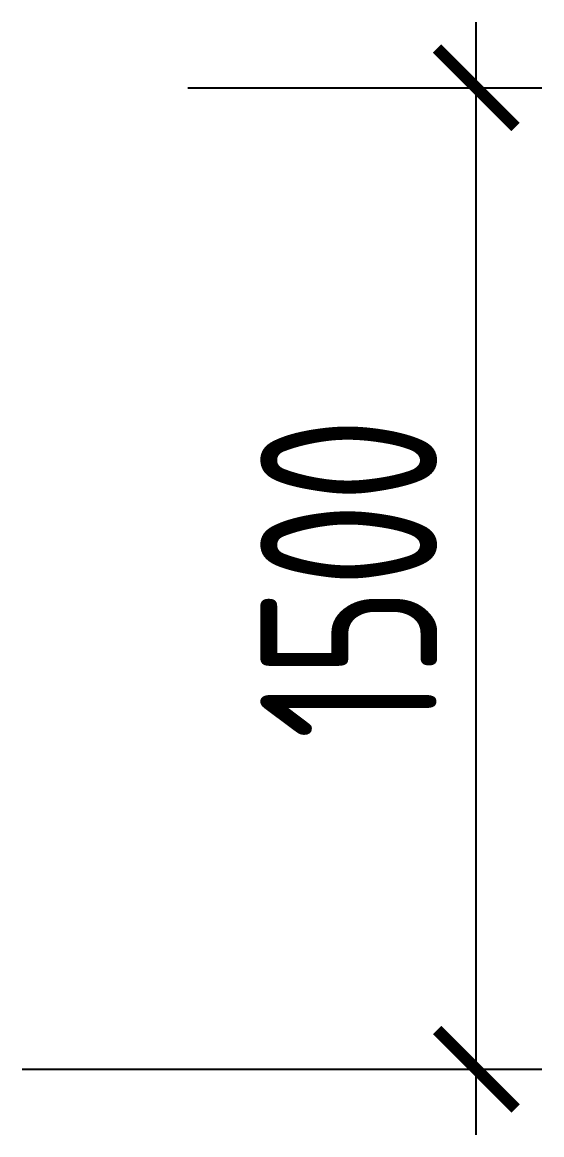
# Model space of a CAD drawing. Header units: millimetres. Extents: x -350007 to 535970, y -888 to 133718.
# Drawn here: x -20882 to -20089, y 125751 to 127451 of the extents above; entities that cross this region are included whole.
import ezdxf

# ---------------------------------------------------------------- set-up
doc = ezdxf.new("R2010")
doc.units = ezdxf.units.MM
doc.layers.add('АР_Размеры нов.', color=15, linetype='Continuous', lineweight=0)
doc.styles.add('ISOCPEUR', font='isocpeur.ttf', dxfattribs={"width": 0.7})
doc.dimstyles.new('R_100', dxfattribs={"dimtxt": 270, "dimasz": 120, "dimexe": 100, "dimexo": 0, "dimgap": 60, "dimtad": 1, "dimdec": 0, "dimrnd": 5, "dimzin": 0, "dimdsep": 46, "dimtxsty": 'ISOCPEUR', "dimblk": 'ARCHTICK', "dimcen": 0, "dimdle": 100, "dimclrd": 256, "dimclre": 256, "dimclrt": 256, "dimadec": 0, "dimazin": 0, "dimtfac": 2, "dimtdec": 0, "dimtofl": 0, "dimtmove": 1, "dimatfit": 3, "dimfxl": 1, "dimtvp": 3, "dimtolj": 1, "dimtzin": 0, "dimarcsym": 0})

# ---------------------------------------------------------------- blocks, each defined once
blk = doc.blocks.new('_ArchTick')
at = {"color": 0, "linetype": 'ByBlock', "const_width": 0.15}
blk.add_lwpolyline([(-0.5, -0.5), (0.5, 0.5)], dxfattribs=at)
blk = doc.blocks.new('*D3045')
at = {"layer": 'АР_Размеры нов.', "lineweight": -2, "ltscale": 100, "transparency": 16777216}
for p, q in [((-20188.6, 125751.4), (-20188.6, 127450.7)), ((-20629.5, 127350.7), (-20088.6, 127350.7)), ((-20882.3, 125851.4), (-20088.6, 125851.4))]:
    blk.add_line(p, q, dxfattribs=at)
at = {"layer": 'АР_Размеры нов.', "lineweight": -2, "ltscale": 100, "transparency": 16777216, "xscale": 120, "yscale": 120, "zscale": 120}
for p, rotation in [((-20188.6, 127350.7), 90), ((-20188.6, 125851.4), 270)]:
    blk.add_blockref('_ArchTick', p, dxfattribs=dict(at, rotation=rotation))
at = {"layer": 'АР_Размеры нов.', "ltscale": 100, "transparency": 16777216, "insert": (-20383.6, 126601), "char_height": 270, "attachment_point": 5, "rotation": 90, "style": 'ISOCPEUR'}
blk.add_mtext('\\A1;1500', dxfattribs=at)

msp = doc.modelspace()

# ---------------------------------------------------------------- dimensions: what is measured, and where the dimension line sits
at = {"layer": 'АР_Размеры нов.', "ltscale": 100}
dim = msp.add_linear_dim(base=(-20188.6, 127350.7), p1=(-20882.3, 125851.4), p2=(-20629.5, 127350.7), angle=90, dimstyle='R_100', override={"dimpost": '\\X', "dimfxl": 300, "dimarcsym": 1}, dxfattribs=at)
dim.commit()
dim.dimension.update_dxf_attribs({"geometry": '*D3045', "text_midpoint": (-20383.6, 126601)})

doc.saveas('drawing.dxf')
